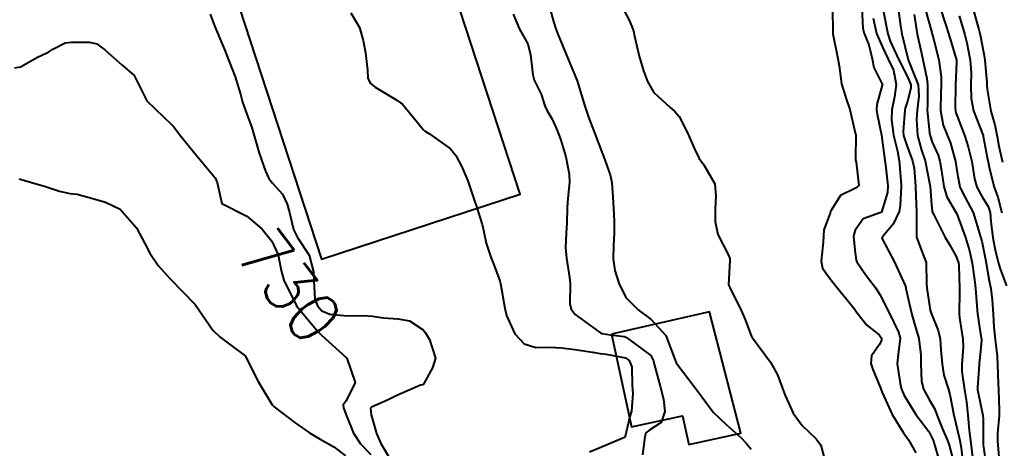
# Model space of a CAD drawing. Header units: metres. Extents: x 298520 to 308411, y 7433745 to 7450750.
# Drawn here: x 301684.6 to 301762.1, y 7442391.5 to 7442425.3 of the extents above; entities that cross this region are included whole.
import ezdxf
from ezdxf.enums import TextEntityAlignment as Align

# ---------------------------------------------------------------- set-up
doc = ezdxf.new("R2010")
doc.units = ezdxf.units.M
doc.header["$LTSCALE"] = 10
doc.linetypes.add('DASHED', pattern=[0.75, 0.5, -0.25])
for name, color, linetype in [('Cotas', 45, 'Continuous'), ('Curvas de Nivel 1m', 11, 'Continuous'), ('Curvas de Nivel 5m', 15, 'Continuous'), ('Edificações', 30, 'Continuous'), ('Vias Secundárias', 230, 'DASHED')]:
    doc.layers.add(name, color=color, linetype=linetype)
doc.styles.add('Style-STANDARD', font='STANDARD.shx')

msp = doc.modelspace()

# ---------------------------------------------------------------- linework, layer by layer
at = {"layer": 'Curvas de Nivel 1m', "flags": 128}
for points, elevation in [([(301726.47, 7442426.175), (301726.76, 7442425.128), (301726.963, 7442424.468), (301727.09, 7442424.124), (301727.782, 7442422.459), (301728.575, 7442420.58), (301728.62, 7442420.451), (301728.699, 7442420.19), (301729.221, 7442418.445), (301729.528, 7442417.578), (301729.971, 7442416.437), (301730.635, 7442414.681), (301730.711, 7442414.507), (301730.742, 7442414.428), (301731.222, 7442413.03), (301731.356, 7442412.419), (301731.446, 7442411.271), (301731.489, 7442410.416), (301731.54, 7442409.383), (301731.545, 7442408.415), (301731.484, 7442407.481), (301731.465, 7442406.416), (301731.596, 7442405.486), (301731.941, 7442404.409), (301732.497, 7442403.337), (301733.433, 7442402.39), (301734.476, 7442401.64), (301735.616, 7442400.368), (301736.372, 7442398.432), (301736.386, 7442398.361), (301736.441, 7442398.2), (301737.867, 7442396.338), (301738.109, 7442396.033), (301738.406, 7442395.608), (301739.358, 7442394.32), (301740.379, 7442393.358), (301741.574, 7442392.292), (301741.962, 7442391.889), (301742.354, 7442391.401)], 726), ([(301748.773, 7442426.21), (301748.798, 7442424.21), (301748.803, 7442424.158), (301749.204, 7442422.205), (301749.292, 7442421.63), (301749.489, 7442420.202), (301749.862, 7442419.022), (301750.151, 7442418.195), (301750.599, 7442416.245), (301750.604, 7442416.19), (301750.585, 7442414.239), (301750.59, 7442414.19), (301750.631, 7442414.03), (301750.851, 7442412.186), (301750.601, 7442411.975), (301749.403, 7442411.394), (301748.634, 7442410.209), (301748.622, 7442410.17), (301748.58, 7442410.01), (301748.081, 7442408.697), (301748.055, 7442408.217), (301748.047, 7442407.716), (301747.887, 7442406.22), (301747.996, 7442405.687), (301748.52, 7442404.928), (301749.092, 7442404.204), (301750.487, 7442402.494), (301750.708, 7442402.187), (301751.492, 7442401.193), (301752.466, 7442400.424), (301752.632, 7442400.158), (301752.637, 7442399.982), (301752.455, 7442399.619), (301751.85, 7442398.761), (301751.8, 7442398.169), (301751.947, 7442397.686), (301752.417, 7442396.611), (301752.587, 7442396.158), (301752.688, 7442395.879), (301753.471, 7442394.149), (301754.371, 7442392.7), (301754.764, 7442392.136), (301755.363, 7442391.119)], 724), ([(301751.083, 7442426.185), (301751.176, 7442424.603), (301751.282, 7442424.182), (301751.637, 7442423.279), (301751.894, 7442422.172), (301752.048, 7442421.502), (301752.703, 7442420.19), (301752.713, 7442420.16), (301752.702, 7442420.098), (301752.27, 7442418.575), (301752.258, 7442418.166), (301752.311, 7442417.807), (301752.653, 7442416.16), (301752.914, 7442414.157), (301752.958, 7442413.826), (301753.152, 7442412.155), (301753.121, 7442411.632), (301752.666, 7442410.159), (301752.639, 7442410.103), (301752.581, 7442410.063), (301751.184, 7442409.571), (301750.56, 7442408.684), (301750.448, 7442408.297), (301750.438, 7442408.191), (301750.542, 7442407.105), (301750.647, 7442406.301), (301750.694, 7442406.188), (301751.443, 7442405.097), (301752.138, 7442404.166), (301752.505, 7442403.599), (301753.248, 7442402.152), (301753.99, 7442400.623), (301754.104, 7442400.144), (301753.93, 7442398.656), (301753.884, 7442398.145), (301754.129, 7442396.43), (301754.215, 7442396.142), (301754.408, 7442395.69), (301755.357, 7442394.13), (301756.373, 7442392.787), (301756.719, 7442392.115), (301757.086, 7442390.844)], 723), ([(301752.772, 7442426.02), (301753.142, 7442424.156), (301753.333, 7442423.565), (301753.98, 7442422.147), (301754.709, 7442420.715), (301754.944, 7442420.138), (301754.958, 7442419.878), (301754.683, 7442418.836), (301754.516, 7442418.3), (301754.483, 7442418.142), (301754.349, 7442416.45), (301754.384, 7442416.143), (301754.645, 7442415.339), (301755.077, 7442414.136), (301755.207, 7442413.552), (301755.33, 7442412.133), (301755.362, 7442411.366), (301755.416, 7442410.132), (301755.411, 7442409.291), (301755.403, 7442408.132), (301755.943, 7442406.722), (301756.155, 7442406.124), (301756.191, 7442404.448), (301756.216, 7442404.123), (301756.487, 7442402.377), (301756.551, 7442402.119), (301757.114, 7442400.755), (301757.27, 7442400.108), (301757.333, 7442399.224), (301757.426, 7442398.105), (301757.56, 7442397.239), (301757.918, 7442396.097), (301758.033, 7442395.719), (301758.346, 7442394.091), (301758.39, 7442393.888), (301758.824, 7442392.085), (301758.927, 7442391.514), (301759.078, 7442390.083)], 721), ([(301756.08, 7442426.127), (301756.618, 7442424.257), (301756.651, 7442424.121), (301756.747, 7442423.75), (301757.162, 7442422.113), (301757.344, 7442420.745), (301757.348, 7442420.11), (301757.32, 7442419.484), (301757.304, 7442418.111), (301757.511, 7442416.957), (301757.844, 7442416.102), (301758.076, 7442415.528), (301758.481, 7442414.092), (301758.62, 7442413.211), (301758.836, 7442412.088), (301759.045, 7442411.639), (301759.885, 7442410.077), (301760.466, 7442408.159), (301760.489, 7442408.071), (301760.55, 7442407.809), (301760.841, 7442406.37), (301760.892, 7442406.065), (301761.135, 7442404.677), (301761.257, 7442404.063), (301761.371, 7442403.19), (301761.443, 7442402.06), (301761.517, 7442401.015), (301761.623, 7442400.058), (301761.76, 7442398.74), (301761.798, 7442398.056), (301761.855, 7442396.619), (301761.866, 7442396.055), (301761.937, 7442394.515), (301761.939, 7442394.055), (301761.799, 7442392.628), (301761.79, 7442392.056), (301761.939, 7442390.463)], 718), ([(301757.3, 7442426.112), (301757.657, 7442425.002), (301757.95, 7442424.102), (301758.493, 7442422.327), (301758.556, 7442422.093), (301758.566, 7442421.937), (301758.48, 7442420.093), (301758.466, 7442418.304), (301758.476, 7442418.093), (301758.505, 7442417.926), (301758.667, 7442417.53), (301759.222, 7442416.084), (301759.489, 7442415.237), (301759.761, 7442414.079), (301759.983, 7442412.706), (301760.154, 7442412.074), (301760.595, 7442411.312), (301761.066, 7442410.541), (301761.212, 7442410.061), (301761.278, 7442409.353), (301761.419, 7442408.057), (301761.604, 7442407.114), (301761.871, 7442406.05), (301762.02, 7442405.54), (301762.515, 7442404.285)], 717), ([(301699.68, 7442425.714), (301700.016, 7442424.791), (301700.728, 7442423.103), (301700.854, 7442422.779), (301700.935, 7442422.564), (301701.632, 7442420.771), (301702.052, 7442419.404), (301702.229, 7442418.765), (301702.664, 7442417.52), (301702.968, 7442416.757), (301703.102, 7442416.302), (301703.543, 7442414.751), (301704.03, 7442413.327), (301704.299, 7442412.743), (301704.599, 7442412.369), (301705.375, 7442411.513), (301705.744, 7442410.723), (301705.931, 7442410.074), (301706.236, 7442408.715), (301706.554, 7442408.084), (301707.477, 7442406.701), (301707.823, 7442405.394), (301707.85, 7442404.697), (301707.938, 7442403.249), (301708.134, 7442402.693), (301708.479, 7442402.322), (301709.112, 7442402.048), (301710.475, 7442401.915), (301711.767, 7442401.942), (301712.476, 7442401.898), (301713.348, 7442401.757), (301714.473, 7442401.67), (301715.388, 7442401.522), (301716.465, 7442400.818), (301716.66, 7442400.588), (301716.982, 7442400.06), (301717.439, 7442398.58), (301717.201, 7442397.812), (301716.539, 7442396.589), (301716.491, 7442396.51), (301716.412, 7442396.483), (301716.273, 7442396.453), (301714.403, 7442395.639), (301713.724, 7442395.303), (301712.394, 7442394.726), (301712.331, 7442394.641), (301712.385, 7442394.113), (301712.798, 7442392.636), (301713.126, 7442391.861), (301713.866, 7442390.625)], 729), ([(301710.764, 7442425.799), (301711.457, 7442424.653), (301711.754, 7442423.633), (301711.93, 7442422.648), (301712.072, 7442421.283), (301712.12, 7442420.646), (301712.305, 7442420.252), (301712.696, 7442419.958), (301714.394, 7442418.915), (301714.684, 7442418.718), (301714.746, 7442418.682), (301714.835, 7442418.618), (301715.682, 7442417.591), (301716.496, 7442416.592), (301716.575, 7442416.514), (301716.652, 7442416.458), (301716.978, 7442416.259), (301718.638, 7442415.082), (301719.054, 7442414.566), (301719.526, 7442413.654), (301719.999, 7442412.556), (301720.586, 7442410.836), (301720.659, 7442410.624), (301720.685, 7442410.548), (301721.142, 7442409.115), (301721.265, 7442408.539), (301721.449, 7442407.637), (301721.818, 7442406.531), (301722.016, 7442406.016), (301722.514, 7442404.67), (301722.56, 7442404.52), (301722.573, 7442404.459), (301722.919, 7442402.516), (301723.06, 7442401.932), (301723.702, 7442400.508), (301724.455, 7442399.71), (301725.378, 7442399.412), (301726.453, 7442399.44), (301727.385, 7442399.399), (301728.451, 7442399.263), (301729.835, 7442399.051), (301730.448, 7442398.957), (301730.925, 7442398.9), (301732.445, 7442398.614), (301732.738, 7442398.397), (301732.934, 7442397.897), (301732.98, 7442396.394), (301733.016, 7442395.784), (301732.925, 7442394.395), (301732.795, 7442393.988), (301732.414, 7442392.399), (301732.402, 7442392.36), (301732.362, 7442392.331), (301732.232, 7442392.272), (301730.353, 7442391.485), (301729.609, 7442391.179)], 728), ([(301723.57, 7442425.706), (301724.086, 7442424.507), (301724.736, 7442423.374), (301724.958, 7442422.496), (301725.123, 7442420.909), (301725.242, 7442420.492), (301725.787, 7442419.383), (301726.085, 7442418.479), (301726.269, 7442418.076), (301726.662, 7442417.422), (301727.076, 7442416.466), (301727.343, 7442415.766), (301727.733, 7442414.459), (301727.99, 7442413.079), (301728.02, 7442412.456), (301727.882, 7442411.165), (301727.833, 7442410.457), (301727.81, 7442409.218), (301727.77, 7442408.458), (301727.716, 7442407.288), (301727.779, 7442406.458), (301728.025, 7442404.947), (301728.067, 7442404.454), (301728.051, 7442402.893), (301728.143, 7442402.453), (301728.479, 7442402.01), (301729.923, 7442400.981), (301730.464, 7442400.586), (301730.569, 7442400.533), (301731.246, 7442400.418), (301732.35, 7442400.29), (301732.461, 7442400.241), (301733.012, 7442399.84), (301734.447, 7442398.794), (301734.641, 7442398.378), (301734.717, 7442398.099), (301735.181, 7442396.372), (301735.435, 7442395.338), (301735.543, 7442394.368), (301735.25, 7442393.501), (301734.371, 7442392.937), (301734.054, 7442392.697), (301733.97, 7442392.384), (301733.784, 7442390.95)], 727), ([(301751.98, 7442425.387), (301752.253, 7442424.167), (301752.736, 7442423.04), (301753.181, 7442422.155), (301753.583, 7442421.283), (301753.809, 7442420.149), (301753.66, 7442419.179), (301753.468, 7442418.152), (301753.436, 7442417.382), (301753.586, 7442416.151), (301753.893, 7442414.895), (301754.031, 7442414.146), (301754.171, 7442412.583), (301754.189, 7442412.144), (301754.124, 7442410.609), (301754.038, 7442410.145), (301753.565, 7442409.153), (301752.719, 7442408.158), (301752.679, 7442408.031), (301753.673, 7442406.149), (301754.515, 7442404.298), (301754.561, 7442404.14), (301754.574, 7442404.077), (301755.014, 7442402.135), (301755.231, 7442401.376), (301755.575, 7442400.129), (301755.742, 7442398.829), (301755.74, 7442398.127), (301755.794, 7442396.752), (301755.964, 7442396.124), (301756.405, 7442395.311), (301756.838, 7442394.554), (301757.014, 7442394.111), (301757.431, 7442393.05), (301757.859, 7442392.098), (301757.99, 7442391.726), (301758.345, 7442390.328)], 722), ([(301755.222, 7442425.682), (301755.458, 7442424.133), (301755.661, 7442423.209), (301755.913, 7442422.128), (301756.216, 7442420.617), (301756.28, 7442420.124), (301756.26, 7442418.544), (301756.247, 7442418.124), (301756.428, 7442416.349), (301756.47, 7442416.122), (301756.648, 7442415.613), (301757.111, 7442414.586), (301757.256, 7442414.111), (301757.382, 7442413.348), (301757.568, 7442412.106), (301757.79, 7442411.297), (301758.5, 7442410.091), (301758.581, 7442409.947), (301759.27, 7442408.083), (301759.583, 7442407.039), (301759.8, 7442406.077), (301760.014, 7442404.579), (301760.058, 7442404.075), (301760.197, 7442402.363), (301760.228, 7442402.073), (301760.467, 7442400.51), (301760.53, 7442400.069), (301760.533, 7442399.998), (301760.449, 7442399.138), (301760.348, 7442398.157), (301760.337, 7442398.071), (301760.211, 7442396.276), (301760.23, 7442396.072), (301760.404, 7442395.224), (301760.643, 7442394.068), (301760.659, 7442393.797), (301760.66, 7442392.067), (301760.677, 7442391.749), (301760.894, 7442390.064)], 719), ([(301758.768, 7442425.567), (301759.215, 7442424.085), (301759.377, 7442423.45), (301759.636, 7442422.081), (301759.708, 7442421.085), (301759.695, 7442420.08), (301759.719, 7442419.048), (301759.901, 7442418.078), (301760.654, 7442416.129), (301760.67, 7442416.087), (301760.675, 7442416.07), (301760.979, 7442414.407), (301761.056, 7442414.064), (301761.172, 7442413.515), (301761.529, 7442412.056), (301761.82, 7442411.277), (301762.138, 7442410.047)], 716), ([(301684.6, 7442412.729), (301685.948, 7442412.312), (301686.595, 7442412.129), (301687.783, 7442411.746), (301688.589, 7442411.569), (301689.167, 7442411.5), (301690.585, 7442411.103), (301691.416, 7442410.892), (301692.577, 7442410.316), (301693.868, 7442408.867), (301694.543, 7442407.561), (301694.899, 7442406.855), (301695.571, 7442405.892), (301696.513, 7442404.83), (301698.483, 7442402.81), (301699.877, 7442400.796), (301700.457, 7442400.225), (301701.288, 7442399.614), (301702.443, 7442398.76), (301703.45, 7442396.75), (301704.397, 7442395.156), (301704.565, 7442394.908), (301704.733, 7442394.735), (301706.375, 7442393.49), (301707.508, 7442392.699), (301708.358, 7442392.196), (301709.435, 7442391.596), (301710.345, 7442390.887)], 731)]:
    msp.add_lwpolyline(points, dxfattribs=dict(at, elevation=elevation))
at = {"layer": 'Curvas de Nivel 5m', "flags": 128}
for points, elevation in [([(301732.336, 7442425.974), (301732.761, 7442425.187), (301733.064, 7442424.397), (301733.164, 7442423.978), (301733.515, 7442422.392), (301733.864, 7442421.236), (301734.186, 7442420.385), (301734.69, 7442419.529), (301735.944, 7442418.361), (301736.348, 7442418.034), (301736.666, 7442417.629), (301737.344, 7442416.343), (301737.887, 7442415.091), (301738.268, 7442414.334), (301738.625, 7442413.815), (301739.485, 7442412.321), (301739.565, 7442411.349), (301739.509, 7442410.321), (301739.528, 7442409.361), (301739.728, 7442408.318), (301740.537, 7442406.76), (301740.675, 7442406.448), (301740.687, 7442406.308), (301740.573, 7442404.368), (301740.584, 7442404.309), (301740.664, 7442404.155), (301741.587, 7442402.293), (301741.861, 7442401.673), (301742.389, 7442400.281), (301742.416, 7442400.234), (301742.462, 7442400.182), (301743.883, 7442398.266), (301744.423, 7442397.264), (301744.811, 7442396.256), (301745.028, 7442395.633), (301745.668, 7442394.247), (301746.378, 7442393.268), (301747.489, 7442392.223), (301747.848, 7442391.708), (301748.263, 7442390.211)], 725), ([(301753.965, 7442426.148), (301754.131, 7442424.775), (301754.247, 7442424.145), (301754.724, 7442422.218), (301754.746, 7442422.14), (301754.756, 7442422.106), (301755.524, 7442420.132), (301755.592, 7442419.228), (301755.445, 7442418.132), (301755.412, 7442417.386), (301755.496, 7442416.132), (301755.803, 7442414.966), (301756.076, 7442414.126), (301756.468, 7442412.258), (301756.49, 7442412.121), (301756.588, 7442410.669), (301756.635, 7442410.171), (301756.653, 7442410.119), (301756.754, 7442409.944), (301757.669, 7442408.103), (301757.996, 7442407.547), (301758.538, 7442406.602), (301758.712, 7442406.088), (301758.74, 7442405.879), (301758.792, 7442404.087), (301758.793, 7442403.803), (301758.775, 7442402.087), (301758.805, 7442401.761), (301759.069, 7442400.084), (301759.083, 7442399.455), (301758.983, 7442398.085), (301758.994, 7442397.518), (301759.193, 7442396.082), (301759.351, 7442395.133), (301759.461, 7442394.079), (301759.566, 7442392.887), (301759.669, 7442392.077), (301759.854, 7442390.569)], 720), ([(301759.865, 7442426.079), (301760.33, 7442424.502), (301760.437, 7442424.073), (301760.73, 7442422.571), (301760.802, 7442422.069), (301760.942, 7442420.303), (301760.958, 7442420.066), (301760.982, 7442419.782), (301761.276, 7442418.061), (301761.58, 7442416.974), (301761.769, 7442416.053), (301761.901, 7442415.307), (301762.201, 7442414.046)], 715), ([(301684.224, 7442421.468), (301684.709, 7442421.555), (301686.057, 7442422.3), (301686.72, 7442422.622), (301686.94, 7442422.729), (301687.251, 7442422.945), (301688.22, 7442423.446), (301688.732, 7442423.504), (301690.144, 7442423.497), (301690.73, 7442423.352), (301691.352, 7442422.894), (301692.711, 7442421.717), (301693.664, 7442420.87), (301694.683, 7442418.86), (301696.655, 7442416.985), (301696.802, 7442416.829), (301697.255, 7442416.216), (301698.376, 7442414.813), (301698.629, 7442414.52), (301700.052, 7442412.788), (301700.231, 7442412.418), (301700.583, 7442410.78), (301702.573, 7442409.778), (301703.785, 7442408.748), (301704.549, 7442407.806), (301705.034, 7442406.732), (301705.274, 7442405.482), (301705.48, 7442404.725), (301706.483, 7442402.71), (301708.176, 7442400.693), (301708.46, 7442400.386), (301710.363, 7442398.671), (301710.442, 7442398.581), (301711.102, 7442396.66), (301710.398, 7442395.218), (301710.171, 7442394.896), (301710.198, 7442394.672), (301710.385, 7442394.157), (301710.972, 7442392.661), (301711.524, 7442391.821), (301712.346, 7442390.974)], 730)]:
    msp.add_lwpolyline(points, dxfattribs=dict(at, elevation=elevation))
at = {"layer": 'Edificações'}
for points in [[(301700.666, 7442430.23), (301708.442, 7442406.389), (301724.128, 7442411.505), (301716.352, 7442435.346)], [(301731.344, 7442400.465), (301732.908, 7442393.176), (301736.949, 7442394.044), (301737.436, 7442391.777), (301741.532, 7442392.657), (301739.082, 7442402.24)]]:
    msp.add_lwpolyline(points, close=True, dxfattribs=at)
at = {"layer": 'Vias Secundárias'}
msp.add_lwpolyline([(301465.55, 7442973.319, 0), (301478.59, 7442967.28, -0.011668)], format="xyb", dxfattribs=at)

# ---------------------------------------------------------------- texts
at = {"layer": 'Cotas', "style": 'Style-STANDARD'}
msp.add_text('730', height=4, rotation=307.1114, dxfattribs=at).set_placement((301705.941, 7442404.261, 730), align=Align.MIDDLE_CENTER)

doc.saveas('drawing.dxf')
